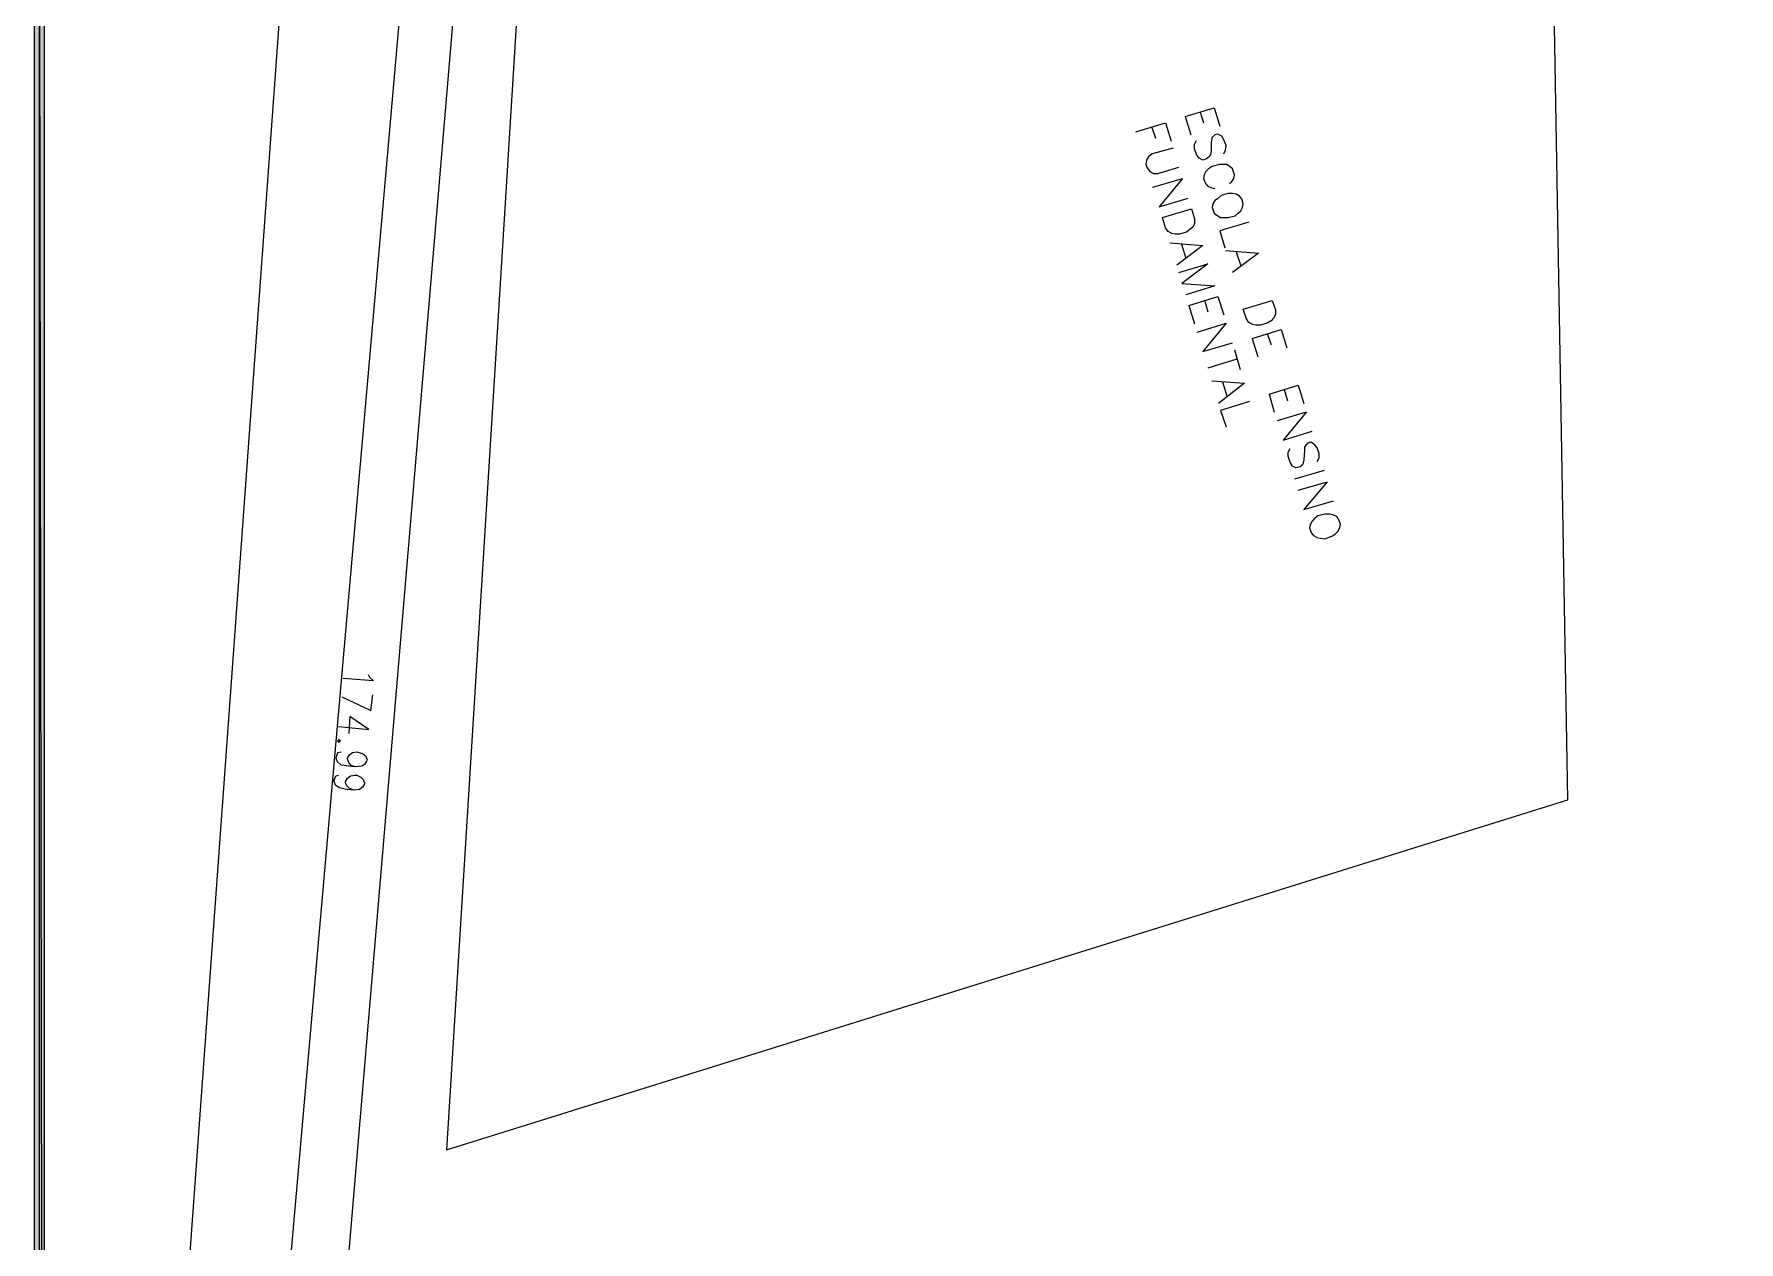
# Model space of a CAD drawing. Header units: millimetres. Extents: x 2928 to 3112, y 1220 to 1280.
# Drawn here: x 2994.56 to 3003.56, y 1254.2 to 1260.57 of the extents above; entities that cross this region are included whole.
import ezdxf

# ---------------------------------------------------------------- set-up
doc = ezdxf.new("R2010")
doc.units = ezdxf.units.MM

msp = doc.modelspace()

# ---------------------------------------------------------------- hatches: boundary and pattern name
at = {"true_color": 0x000007}
h = msp.add_hatch(color=7, dxfattribs=at)
h.paths.add_polyline_path([(3012.232330283061, 1279.104161773137), (3012.182329568794, 1279.057494439821), (3012.232330283061, 1246.500362689596)])
h.paths.add_polyline_path([(3012.182329568794, 1279.057494439821), (3012.232330283061, 1246.500362689596), (3012.182329568794, 1246.550363403863)])
h.paths.add_polyline_path([(3012.232330283061, 1246.500362689596), (3012.182329568794, 1246.550363403863), (2994.562077860829, 1246.54036326101)])
h.paths.add_polyline_path([(3012.182329568794, 1246.550363403863), (2994.562077860829, 1246.54036326101), (2994.615411956048, 1246.587030594327)])
h.paths.add_polyline_path([(2994.562077860829, 1246.54036326101), (2994.615411956048, 1246.587030594327), (2994.562077860829, 1279.104161773137)])
h.paths.add_polyline_path([(2994.615411956048, 1246.587030594327), (2994.562077860829, 1279.104161773137), (2994.615411956048, 1279.057494439821)])
h.paths.add_polyline_path([(2994.562077860829, 1279.104161773137), (2994.615411956048, 1279.057494439821), (3012.232330283061, 1279.104161773137)])
h.paths.add_polyline_path([(2994.615411956048, 1279.057494439821), (3012.232330283061, 1279.104161773137), (3012.182329568794, 1279.057494439821)])

# ---------------------------------------------------------------- linework, layer by layer
at = {"color": 7, "linetype": 'Continuous', "lineweight": -2, "true_color": 0x000007}
for points in [[(2994.562077860829, 1246.54036326101), (2994.615411956048, 1246.587030594327), (2994.562077860829, 1279.104161773137)], [(2994.615411956048, 1246.587030594327), (2994.562077860829, 1279.104161773137), (2994.615411956048, 1279.057494439821)], [(2994.588744908438, 1246.563696927668), (3012.205663235452, 1246.563696927668), (3012.205663235452, 1279.080828106479), (2994.588744908438, 1279.080828106479)]]:
    msp.add_lwpolyline(points, close=True, dxfattribs=at)
at = {"color": 7, "linetype": 'Continuous', "lineweight": 9, "true_color": 0x000007}
for points in [[(2994.925416384508, 1247.783714355802), (2996.975445669487, 1276.080785250412), (2996.975445669487, 1276.080785250412)], [(2997.195448812265, 1265.657303016056), (2996.165434098349, 1253.463795496621), (2996.165434098349, 1253.463795496621)], [(3000.635497953888, 1260.133890779943), (3000.788833477643, 1260.180558113259), (3000.818833906204, 1260.083890065675)], [(3000.375494239696, 1260.053889637114), (3000.532163144402, 1260.100556970431), (3000.562163572962, 1260.003888922846)], [(3000.458828763476, 1260.080556684724), (3000.478829049182, 1260.020555827602), (3000.478829049182, 1260.020555827602)], [(3000.635497953888, 1260.133890779943), (3000.665498382449, 1260.037222732358), (3000.665498382449, 1260.037222732358)], [(3000.715499096717, 1260.157224446601), (3000.732166001473, 1260.100556970431), (3000.732166001473, 1260.100556970431)], [(3000.838834191911, 1259.937221303823), (3000.848834334764, 1259.95722158953), (3000.852167715715, 1259.980555256188), (3000.838834191911, 1260.010555684749), (3000.828834049057, 1260.030555970456), (3000.80883376335, 1260.04055611331), (3000.792166858594, 1260.037222732358), (3000.778833334789, 1260.023889208554), (3000.775499953838, 1260.017222446651), (3000.772166572887, 1259.997222160944), (3000.772166572887, 1259.950554827628), (3000.768833191936, 1259.933887922872), (3000.762166430033, 1259.920554399067), (3000.748832906228, 1259.910554256213), (3000.728832620522, 1259.903887494311), (3000.708832334814, 1259.913887637165), (3000.69549881101, 1259.933887922872), (3000.685498668156, 1259.963888351432), (3000.685498668156, 1259.987222018091), (3000.69549881101, 1260.007222303798)], [(3000.572163715816, 1259.967221732383), (3000.462162144427, 1259.937221303823), (3000.442161858719, 1259.920554399067), (3000.432161715866, 1259.903887494311), (3000.428828334915, 1259.880553827653), (3000.435495096817, 1259.863886922897), (3000.448828620622, 1259.84388663719), (3000.468828906329, 1259.833886494336), (3000.492162572987, 1259.833886494336), (3000.602164144376, 1259.867220303848)], [(3000.465495525378, 1259.76055211341), (3000.622164430084, 1259.807219446727), (3000.49882933489, 1259.657217303923), (3000.652164858644, 1259.70388463724)], [(3000.868834620471, 1259.780552399117), (3000.882168144276, 1259.790552541971), (3000.89216828713, 1259.807219446727), (3000.895501668081, 1259.827219732434), (3000.885501525227, 1259.857220160994), (3000.875501382374, 1259.867220303848), (3000.855501096667, 1259.880553827653), (3000.838834191911, 1259.880553827653), (3000.815500525252, 1259.880553827653), (3000.778833334789, 1259.870553684799), (3000.758833049082, 1259.857220160994), (3000.745499525277, 1259.84388663719), (3000.735499382424, 1259.827219732434), (3000.732166001473, 1259.807219446727), (3000.742166144326, 1259.780552399117), (3000.755499668131, 1259.767218875312), (3000.775499953838, 1259.757218732459), (3000.792166858594, 1259.753885351508)], [(3000.972169429958, 1259.577216161095), (3000.818833906204, 1259.530548827778), (3000.845500953813, 1259.440547542096)], [(3000.55549681106, 1259.467214589706), (3000.728832620522, 1259.453881065901), (3000.592164001523, 1259.350546256414)], [(3000.615497668181, 1259.460547827803), (3000.638831334839, 1259.387213446877), (3000.638831334839, 1259.387213446877)], [(3000.602164144376, 1259.310545685), (3000.755499668131, 1259.357213018317), (3000.618831049132, 1259.25387820883), (3000.792166858594, 1259.240544685025), (3000.638831334839, 1259.193877351709)], [(3000.848834334764, 1259.427214018292), (3001.022170144226, 1259.413880494487), (3000.885501525227, 1259.310545685)], [(3000.905501810934, 1259.420547256389), (3000.928835477593, 1259.347212875463), (3000.928835477593, 1259.347212875463)], [(3000.655498239596, 1259.137209875538), (3000.80883376335, 1259.183877208855), (3000.838834191911, 1259.087209161271)], [(3000.655498239596, 1259.137209875538), (3000.685498668156, 1259.040541827954), (3000.685498668156, 1259.040541827954)], [(3000.738832763375, 1259.160543542197), (3000.755499668131, 1259.103876066026), (3000.755499668131, 1259.103876066026)], [(3000.698832191961, 1258.997207875589), (3000.852167715715, 1259.043875208905), (3000.728832620522, 1258.893873066102), (3000.885501525227, 1258.940540399419)], [(3000.988836334714, 1258.963874066077), (3001.142171858468, 1259.010541399393), (3001.172172287029, 1258.913873351809)], [(3000.895501668081, 1258.903873208955), (3000.925502096642, 1258.800538399469), (3000.925502096642, 1258.800538399469)], [(3000.988836334714, 1258.963874066077), (3001.018836763275, 1258.867206018492), (3001.018836763275, 1258.867206018492)], [(3001.068837477542, 1258.990541113686), (3001.08883776325, 1258.930540256565), (3001.08883776325, 1258.930540256565)], [(3000.908835191885, 1258.853872494688), (3000.755499668131, 1258.807205161371), (3000.755499668131, 1258.807205161371)], [(3000.775499953838, 1258.740537542347), (3000.948835763299, 1258.727204018543), (3000.812167144301, 1258.620535828105)], [(3000.832167430008, 1258.733870780445), (3000.855501096667, 1258.660536399519), (3000.855501096667, 1258.660536399519)], [(3001.078837620396, 1258.670536542372), (3001.23217314415, 1258.717203875689), (3001.262173572711, 1258.620535828105)], [(3001.078837620396, 1258.670536542372), (3001.105504668005, 1258.573868494788), (3001.105504668005, 1258.573868494788)], [(3001.158838763225, 1258.693870209031), (3001.17550566798, 1258.633869351909), (3001.17550566798, 1258.633869351909)], [(3000.975502810909, 1258.630535970958), (3000.822167287155, 1258.583868637642), (3000.852167715715, 1258.497200732911)], [(3001.122171572762, 1258.530534542423), (3001.275507096516, 1258.577201875739), (3001.152172001322, 1258.427199732936), (3001.305507525076, 1258.473867066253)], [(3001.332174572686, 1258.313864780596), (3001.342174715539, 1258.333865066303), (3001.342174715539, 1258.357198732961), (3001.332174572686, 1258.387199161522), (3001.318841048881, 1258.403866066278), (3001.298840763174, 1258.417199590082), (3001.28550723937, 1258.41053282818), (3001.272173715565, 1258.400532685326), (3001.265506953662, 1258.390532542473), (3001.265506953662, 1258.373865637717), (3001.262173572711, 1258.323864923449), (3001.25884019176, 1258.307198018693), (3001.255506810809, 1258.29719787584), (3001.242173287004, 1258.287197732986), (3001.218839620346, 1258.280530971084), (3001.20217271559, 1258.290531113938), (3001.188839191785, 1258.310531399645), (3001.178839048931, 1258.340531828205), (3001.178839048931, 1258.363865494863), (3001.188839191785, 1258.383865780571)], [(3001.368841763149, 1258.267197447279), (3001.212172858443, 1258.220530113962), (3001.212172858443, 1258.220530113962)], [(3001.23217314415, 1258.163862637792), (3001.385508667905, 1258.207196590158), (3001.262173572711, 1258.060527828306), (3001.418842477417, 1258.107195161622)], [(2996.325436384006, 1257.190515400046), (2996.332103145908, 1257.177181876242), (2996.352103431615, 1257.157181590534), (2996.192101145959, 1257.170515114339)], [(2996.185434384056, 1257.073847066755), (2996.338769907811, 1257.000512685829), (2996.348770050664, 1257.083847209608)], [(2996.1687674793, 1256.917178162049), (2996.328769764957, 1256.900511257293), (2996.228768336422, 1256.970512257268), (2996.222101574519, 1256.880510971586)], [(2996.258768764982, 1256.703841781173), (2996.235435098324, 1256.710508543076), (2996.222101574519, 1256.727175447832), (2996.215434812617, 1256.743842352588), (2996.215434812617, 1256.75050911449), (2996.225434955471, 1256.767176019246), (2996.242101860226, 1256.780509543051), (2996.265435526885, 1256.783842924002), (2996.275435669738, 1256.780509543051), (2996.295435955445, 1256.773842781148), (2996.312102860201, 1256.760509257344), (2996.318769622103, 1256.740508971636), (2996.315436241152, 1256.733842209734), (2996.305436098299, 1256.717175304978), (2996.288769193543, 1256.707175162124), (2996.258768764982, 1256.703841781173), (2996.222101574519, 1256.707175162124), (2996.182101003105, 1256.713841924027), (2996.162100717398, 1256.730508828783), (2996.155433955495, 1256.75050911449), (2996.158767336447, 1256.763842638295), (2996.165434098349, 1256.780509543051), (2996.182101003105, 1256.783842924002)], [(2996.248768622129, 1256.580506685979), (2996.225434955471, 1256.590506828833), (2996.212101431666, 1256.603840352638), (2996.205434669763, 1256.620507257394), (2996.205434669763, 1256.627174019296), (2996.215434812617, 1256.643840924052), (2996.232101717373, 1256.657174447857), (2996.255435384031, 1256.660507828808), (2996.265435526885, 1256.660507828808), (2996.285435812592, 1256.650507685954), (2996.298769336397, 1256.63717416215), (2996.305436098299, 1256.620507257394), (2996.305436098299, 1256.613840495491), (2996.295435955445, 1256.597173590735), (2996.278769050689, 1256.583840066931), (2996.248768622129, 1256.580506685979), (2996.212101431666, 1256.583840066931), (2996.172100860251, 1256.593840209784), (2996.152100574544, 1256.607173733589), (2996.145433812642, 1256.627174019296), (2996.145433812642, 1256.63717416215), (2996.155433955495, 1256.657174447857), (2996.1687674793, 1256.660507828808)]]:
    msp.add_lwpolyline(points, dxfattribs=at)
at = {"color": 8, "linetype": 'Continuous', "lineweight": 5, "true_color": 0x767676}
msp.add_lwpolyline([(2996.925444955219, 1265.633969349398), (2995.392089717674, 1248.163719784237), (2995.392089717674, 1248.163719784237)], dxfattribs=at)
at = {"color": 252, "linetype": 'Continuous', "lineweight": 5, "true_color": 0x989898}
msp.add_lwpolyline([(2996.738775621953, 1254.683812924755), (3002.655526810307, 1256.530505971712), (3002.58219242938, 1260.713899065449), (3002.668860334111, 1262.227254017287), (2998.695470240299, 1261.557244446099), (2997.148781478949, 1261.297240731906)], close=True, dxfattribs=at)
at = {"color": 7, "linetype": 'Continuous', "lineweight": 9, "true_color": 0x000007}
for points in [[(3000.935502239495, 1259.700551256289), (3000.92216871569, 1259.713884780093), (3000.905501810934, 1259.723884922947), (3000.885501525227, 1259.727218303898), (3000.862167858569, 1259.727218303898), (3000.825500668106, 1259.717218161045), (3000.805500382399, 1259.700551256289), (3000.792166858594, 1259.690551113435), (3000.78216671574, 1259.673884208679), (3000.778833334789, 1259.653883922972), (3000.788833477643, 1259.623883494412), (3000.802167001448, 1259.613883351558), (3000.822167287155, 1259.600549827753), (3000.835500810959, 1259.600549827753), (3000.862167858569, 1259.600549827753), (3000.898835049032, 1259.610549970607), (3000.915501953788, 1259.623883494412), (3000.928835477593, 1259.637217018216), (3000.938835620446, 1259.653883922972), (3000.942169001397, 1259.673884208679)], [(3000.515496239645, 1259.600549827753), (3000.6688317634, 1259.64721716107), (3000.685498668156, 1259.593883065851), (3000.685498668156, 1259.570549399192), (3000.675498525302, 1259.550549113485), (3000.662165001498, 1259.540548970632), (3000.642164715791, 1259.523882065876), (3000.605497525328, 1259.513881923022), (3000.582163858669, 1259.513881923022), (3000.565496953913, 1259.517215303973), (3000.545496668206, 1259.527215446827), (3000.532163144402, 1259.547215732534)], [(3000.942169001397, 1259.117209589831), (3001.095504525152, 1259.163876923148), (3001.112171429908, 1259.11387620888), (3001.112171429908, 1259.090542542222), (3001.102171287054, 1259.070542256515), (3001.08883776325, 1259.05720873271), (3001.068837477542, 1259.043875208905), (3001.032170287079, 1259.033875066052), (3001.008836620421, 1259.033875066052), (3000.992169715665, 1259.037208447003), (3000.972169429958, 1259.047208589856), (3000.958835906153, 1259.067208875563)], [(3001.445509525026, 1258.010527114038), (3001.435509382173, 1258.023860637843), (3001.415509096465, 1258.033860780696), (3001.39884219171, 1258.037194161647), (3001.3721751441, 1258.037194161647), (3001.335507953637, 1258.027194018794), (3001.318841048881, 1258.013860494989), (3001.305507525076, 1258.000526971184), (3001.295507382223, 1257.980526685477), (3001.292174001272, 1257.963859780721), (3001.302174144125, 1257.937192733112), (3001.312174286979, 1257.923859209307), (3001.332174572686, 1257.913859066453), (3001.348841477442, 1257.910525685502), (3001.3721751441, 1257.907192304551), (3001.408842334563, 1257.920525828356), (3001.42884262027, 1257.933859352161), (3001.442176144075, 1257.947192875965), (3001.452176286929, 1257.967193161672), (3001.45550966788, 1257.983860066428)], [(2996.178767622154, 1256.840510400172), (2996.172100860251, 1256.847177162074), (2996.162100717398, 1256.840510400172), (2996.1687674793, 1256.833843638269)]]:
    msp.add_lwpolyline(points, close=True, dxfattribs=at)

doc.saveas('drawing.dxf')
